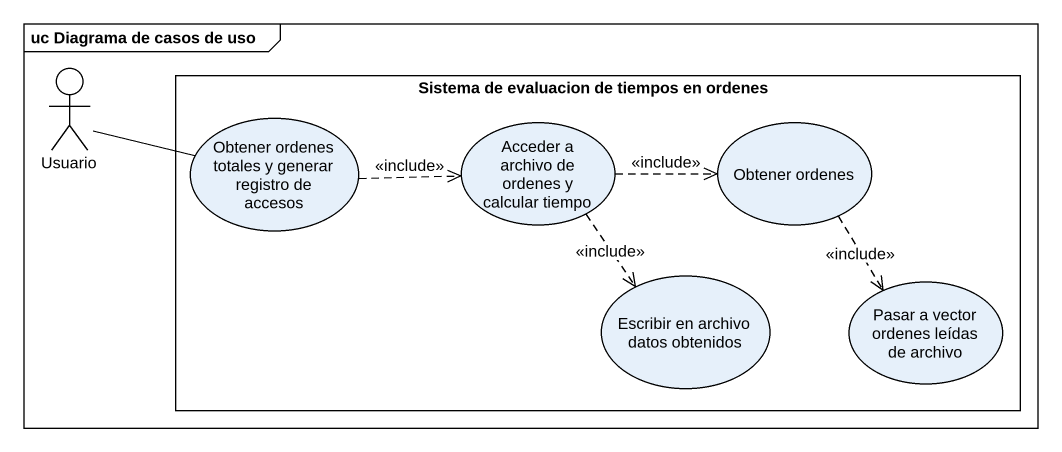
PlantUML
@startuml
mainframe uc Diagrama de casos de uso
actor Usuario
rectangle "Sistema de evaluacion de tiempos en ordenes" as Sistema_de_evaluacion_de {
  usecase "Obtener ordenes totales y generar registro de accesos" as Obtener_ordenes_totales_y
  usecase "Acceder a archivo de ordenes y calcular tiempo" as Acceder_a_archivo_de
  usecase "Obtener ordenes" as Obtener_ordenes
  usecase "Escribir en archivo datos obtenidos" as Escribir_en_archivo_datos
  usecase "Pasar a vector ordenes leídas de archivo" as Pasar_a_vector_ordenes
}
Usuario -right- Obtener_ordenes_totales_y
Obtener_ordenes_totales_y .right.> Acceder_a_archivo_de : <<include>>
Acceder_a_archivo_de .right.> Obtener_ordenes : <<include>>
Acceder_a_archivo_de ..> Escribir_en_archivo_datos : <<include>>
Obtener_ordenes ..> Pasar_a_vector_ordenes : <<include>>
@enduml
